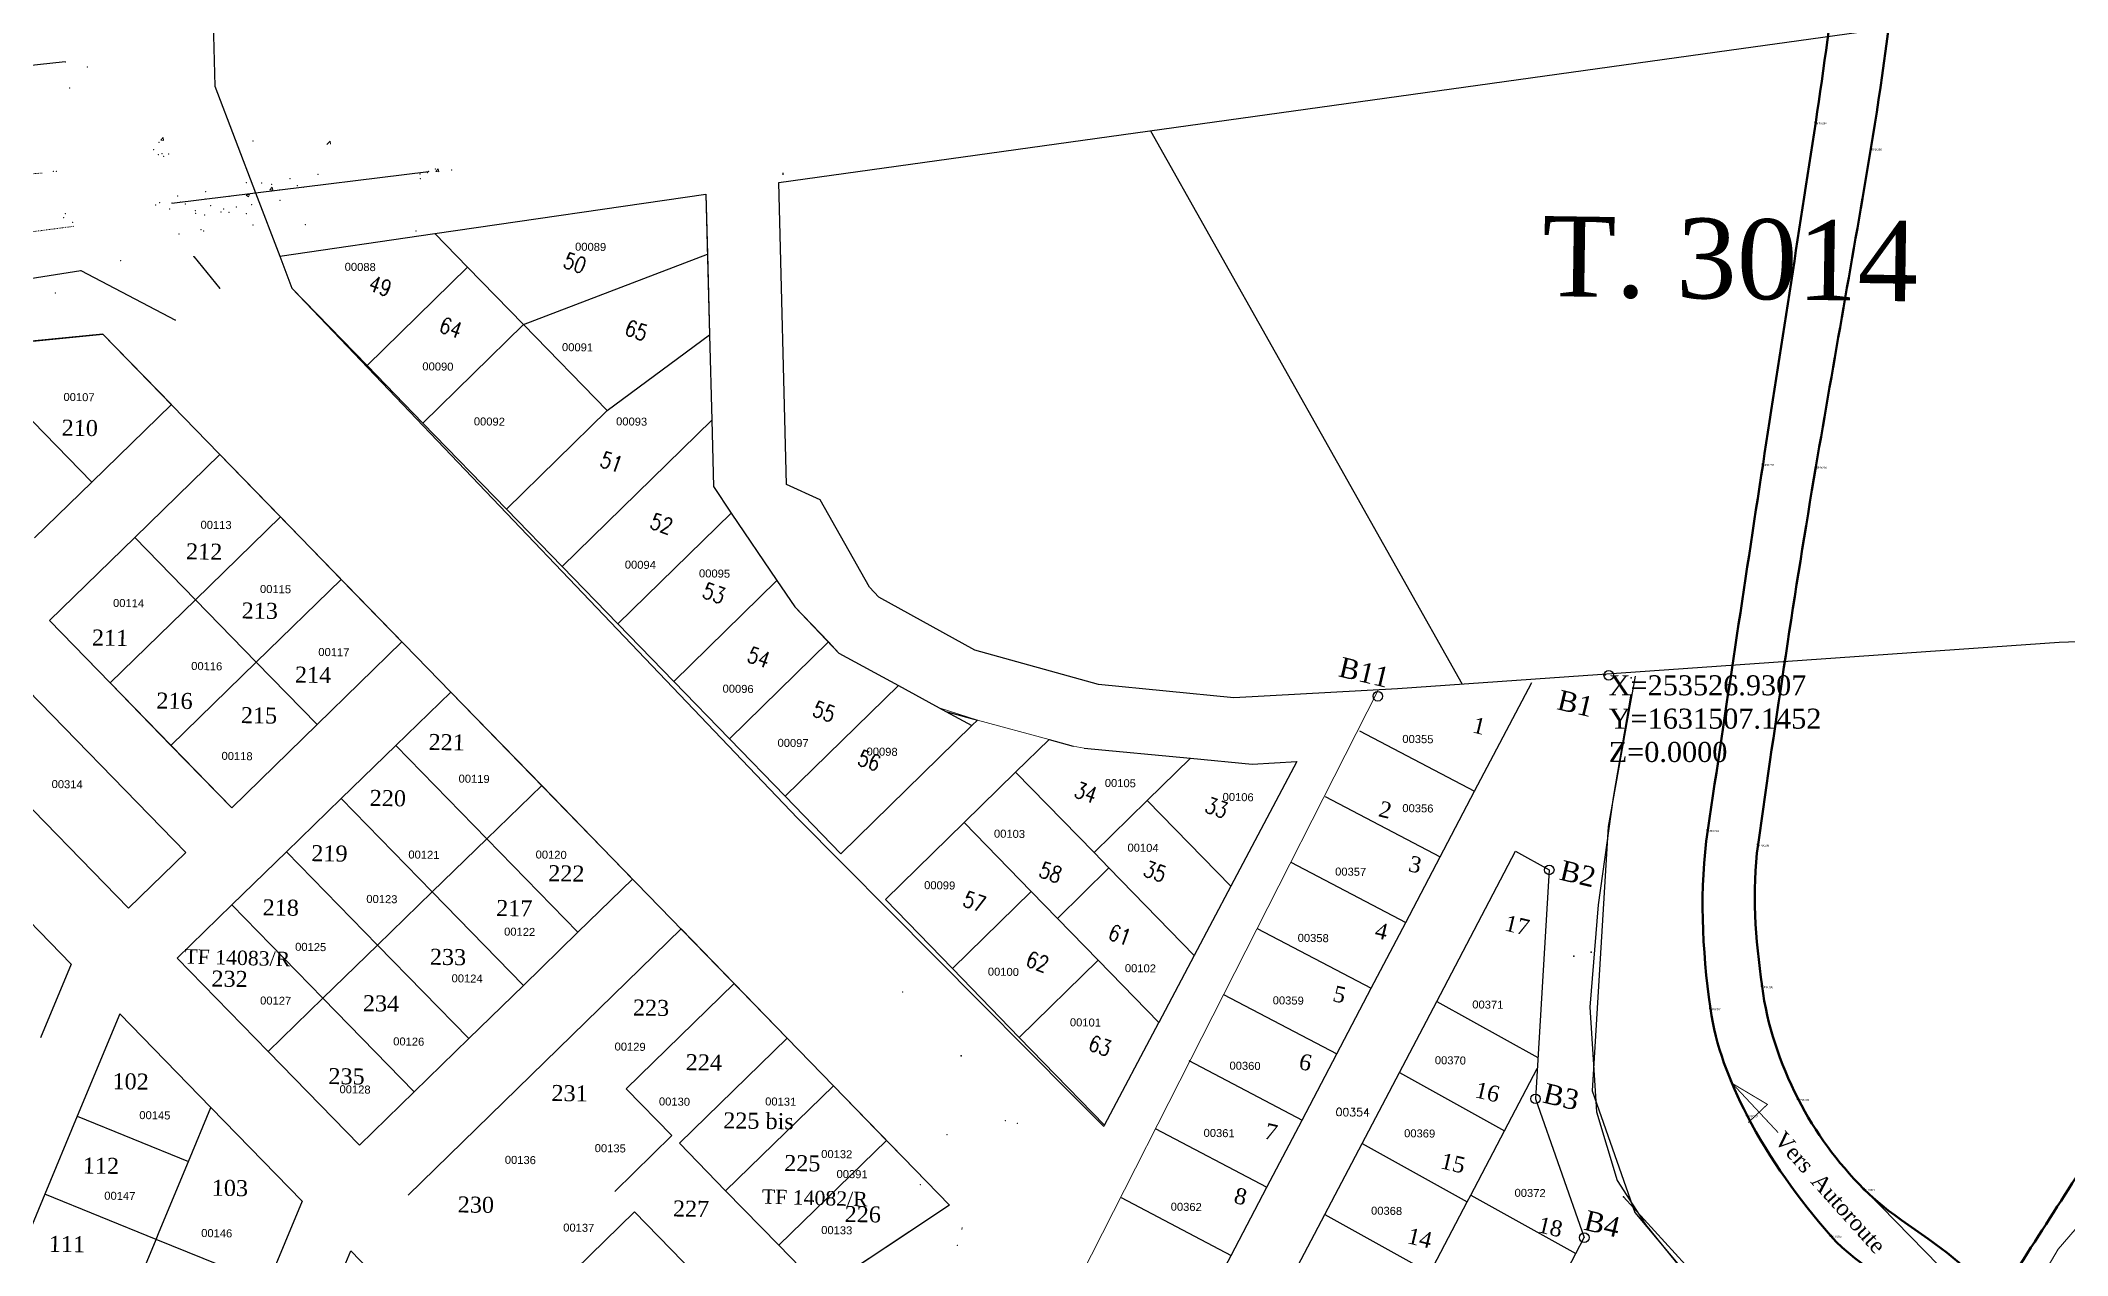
# Model space of a CAD drawing. Header units: metres. Extents: x 0 to 1324930, y 0 to 1631912.
# Drawn here: x 253331 to 253584.2, y 1631434.7 to 1631586.5 of the extents above; entities that cross this region are included whole.
import ezdxf
from ezdxf.enums import TextEntityAlignment as Align

# ---------------------------------------------------------------- set-up
doc = ezdxf.new("R2010")
doc.units = ezdxf.units.M
doc.header["$MEASUREMENT"] = 0
doc.linetypes.add('CACHE2', pattern=[0.004763, 0.003175, -0.001588])
doc.linetypes.add('DGN Style 3', pattern=[4.156684, 2.96906, -1.187624])
for name, color, linetype, lineweight in [('1', 7, 'Continuous', 0), ('17 Février 2020', 7, 'Continuous', 0), ('5', 14, 'Continuous', 0), ('autoroute', 4, 'Continuous', 0), ('LIGNE', 7, 'Continuous', 0), ('Numero_TF', 7, 'Continuous', 0), ('Numérotation', 7, 'Continuous', 0), ('Points TN ZAL', 7, 'Continuous', 0), ('Régularisation', 1, 'Continuous', 40), ('TN_SOCLE', 3, 'Continuous', 0), ('TopoAlt', 3, 'Continuous', 0), ('TopoMat', 4, 'Continuous', 0), ('Voirie', 252, 'Continuous', 0)]:
    doc.layers.add(name, color=color, linetype=linetype, lineweight=lineweight)
for name, color, linetype in [('A_revoir_niveau_0', 7, 'Continuous'), ('historique_numero_parcelle', 7, 'Continuous'), ('limites_parcelles', 7, 'Continuous'), ('limites_tf', 7, 'Continuous'), ('numero_lot', 7, 'Continuous'), ('numero_parcelle', 7, 'Continuous'), ('toponymie', 7, 'Continuous')]:
    doc.layers.add(name, color=color, linetype=linetype)
doc.styles.get("Standard").update_dxf_attribs({"font": 'txt.shx'})
doc.styles.add('Style-Arial', font='arial.ttf')
doc.styles.add('Style-FANCY', font='times.ttf')
doc.styles.add('Style-STANDARD', font='STANDARD.shx')
doc.linetypes.add('LIMITE1', pattern='A,0.00635,-0.00254,["…",Style-STANDARD,S=0.00254,R=0,X=-0.00254,Y=0],-0.00254,0.0254', length=0.03683)

# ---------------------------------------------------------------- blocks, each defined once
blk = doc.blocks.new('PointTopo_1')
at = {"color": 0}
blk.add_point((0, 0), dxfattribs=at)
at = {"layer": 'TopoAlt'}
blk.add_attdef('ALT', text='', height=0.000002, dxfattribs=at).set_placement((0.000001, -0.000001), align=Align.TOP_LEFT)
at = {"layer": 'TopoMat'}
blk.add_attdef('MAT', (0.000001, 0.000001), '', height=0.0005, dxfattribs=at)
blk = doc.blocks.new('TCPOINT_2_2')
at = {"color": 0}
blk.add_point((0, 0), dxfattribs=at)
at = {"layer": 'TopoAlt'}
blk.add_attdef('ALT', text='', height=0.0003, dxfattribs=at).set_placement((0.0001, -0.0001), align=Align.TOP_LEFT)
at = {"layer": 'TopoMat'}
blk.add_attdef('MAT', (0.000001, 0.000001), '', height=0.0003, dxfattribs=at)
blk = doc.blocks.new('TCPOINT_2')
at = {"color": 0}
blk.add_point((0, 0), dxfattribs=at)
at = {"layer": 'TopoAlt'}
blk.add_attdef('ALT', text='', height=0.0015, dxfattribs=at).set_placement((0.0005, -0.0005), align=Align.TOP_LEFT)
at = {"layer": 'TopoMat'}
blk.add_attdef('MAT', (0.0005, 0.0005), '', height=0.01, dxfattribs=at)

msp = doc.modelspace()

# ---------------------------------------------------------------- linework, layer by layer
at = {"layer": '1', "color": 7, "flags": 128}
msp.add_lwpolyline([(253446.11682, 1631437.90839), (253446.12058, 1631438.13336)], dxfattribs=at)
at = {"layer": '17 Février 2020', "color": 7, "linetype": 'Continuous', "lineweight": 0}
for p, q in [((253332.09769, 1631513.98338), (253354.87315, 1631490.60789)), ((253326.36777, 1631508.40055), (253349.14323, 1631485.02505))]:
    msp.add_line(p, q, dxfattribs=at)
at = {"layer": '5', "color": 3, "linetype": 'Continuous'}
for p, q in [((253346.01121, 1631574.02067), (253346.3062, 1631574.3605)), ((253346.3701, 1631573.98125), (253346.30703, 1631574.35845)), ((253346.01122, 1631574.02068), (253346.36927, 1631573.9833)), ((253366.76307, 1631573.45802), (253367.18115, 1631573.87939)), ((253367.21856, 1631573.50953), (253367.18198, 1631573.87755))]:
    msp.add_line(p, q, dxfattribs=at)
at = {"layer": '5', "color": 1, "linetype": 'Continuous'}
for p, q in [((253380.37882, 1631570.09584), (253380.6738, 1631570.43567)), ((253380.37882, 1631570.09584), (253380.73687, 1631570.05847)), ((253380.7377, 1631570.05639), (253380.67463, 1631570.43359)), ((253356.68587, 1631567.12987), (253357.10862, 1631567.28408)), ((253356.68587, 1631567.12987), (253356.98091, 1631566.92359)), ((253356.98174, 1631566.92154), (253357.10945, 1631567.28203)), ((253359.65238, 1631567.8119), (253359.94736, 1631568.15173)), ((253359.65238, 1631567.8119), (253360.01044, 1631567.77453)), ((253360.01126, 1631567.77246), (253359.9482, 1631568.14967))]:
    msp.add_line(p, q, dxfattribs=at)
at = {"layer": '5', "color": 3, "linetype": 'Continuous'}
for p in [(253345.13427, 1631572.82267), (253345.70198, 1631572.22134), (253346.1449, 1631572.31895), (253346.38569, 1631571.99565), (253347.00692, 1631572.26882), (253357.53296, 1631573.89473), (253332.97219, 1631570.10095)]:
    msp.add_point(p, dxfattribs=at)
at = {"layer": '5', "color": 1, "linetype": 'Continuous'}
for p in [(253365.6525, 1631569.72525), (253378.38226, 1631569.76956), (253379.32982, 1631569.97076), (253380.33106, 1631570.40765), (253382.36646, 1631570.30408), (253348.10909, 1631567.0154), (253351.61777, 1631567.55737), (253354.6245, 1631566.99873), (253356.68492, 1631568.70071), (253357.74792, 1631567.39636), (253358.63514, 1631568.64131), (253359.88514, 1631568.51178), (253360.83518, 1631567.7672), (253362.14382, 1631569.18328), (253363.08536, 1631568.32285), (253363.87182, 1631568.10052), (253378.43453, 1631569.21335), (253334.07437, 1631564.84753), (253345.37718, 1631565.89695), (253345.86469, 1631566.22151), (253347.1161, 1631565.39449), (253348.50059, 1631566.29458), (253349.06491, 1631566.03258), (253350.31632, 1631565.20557), (253350.36508, 1631564.8776), (253351.48147, 1631564.66955), (253351.58785, 1631566.66541), (253352.26513, 1631565.84365), (253353.51654, 1631565.01664), (253353.87376, 1631565.41957), (253354.51811, 1631565.00287), (253355.46535, 1631565.65472), (253356.71676, 1631564.82771), (253357.38244, 1631565.96154), (253360.89112, 1631566.50351), (253335.01943, 1631563.75885), (253348.28782, 1631562.30285), (253351.02053, 1631562.81421), (253351.37508, 1631562.67369), (253357.53514, 1631563.40464), (253364.09218, 1631563.47014)]:
    msp.add_point(p, dxfattribs=at)
at = {"layer": 'A_revoir_niveau_0', "color": 5, "linetype": 'Continuous', "lineweight": 30}
msp.add_line((253423.78533, 1631569.69358), (253423.78858, 1631569.91856), dxfattribs=at)
at = {"layer": 'A_revoir_niveau_0', "lineweight": 0}
msp.add_line((253498.1278, 1631505.30453), (253457.02529, 1631424.3489), dxfattribs=at)
at = {"layer": 'A_revoir_niveau_0', "color": 5, "linetype": 'LIMITE1', "ltscale": 0.2}
msp.add_line((253569.38311, 1631397.49795), (253528.77357, 1631441.99711), dxfattribs=at)
at = {"layer": 'A_revoir_niveau_0', "color": 5, "flags": 128}
for points in [[(253530.23365, 1631507.04122), (253526.83623, 1631488.24885), (253524.85347, 1631455.21461), (253530.19194, 1631440.02267), (253540.26972, 1631428.00391), (253547.83369, 1631419.91012), (253561.9812, 1631404.64787), (253574.70742, 1631393.10609)], [(253519.48987, 1631482.83292), (253517.77274, 1631454.22409), (253523.86527, 1631436.88627)]]:
    msp.add_lwpolyline(points, dxfattribs=at)
at = {"layer": 'A_revoir_niveau_0', "flags": 128}
msp.add_lwpolyline([(253529.68426, 1631504.78277), (253527.47326, 1631491.88077), (253525.59826, 1631478.48477), (253524.55226, 1631465.69877), (253525.40426, 1631452.58477), (253527.98326, 1631444.01877), (253531.52526, 1631438.54177), (253535.91926, 1631433.05377), (253545.56326, 1631422.40477), (253554.40326, 1631413.04577)], dxfattribs=at)
at = {"layer": 'A_revoir_niveau_0', "color": 7, "lineweight": 0, "ltscale": 0.02, "const_width": 0.12, "flags": 128}
msp.add_lwpolyline([(253548.09602, 1631450.0073), (253542.35506, 1631456.15128), (253546.75324, 1631453.53557), (253544.35495, 1631451.26164)], dxfattribs=at)
at = {"layer": 'A_revoir_niveau_0', "lineweight": 0, "flags": 128}
msp.add_lwpolyline([(253557.32436, 1631444.48537), (253568.22499, 1631433.35125), (253578.32342, 1631427.34183), (253583.07591, 1631435.45436), (253591.29607, 1631444.94653), (253593.65944, 1631451.82308)], dxfattribs=at)
at = {"layer": 'A_revoir_niveau_0', "color": 5}
for centre in [(253526.93, 1631507.15), (253498.07551, 1631504.52801), (253519.48987, 1631482.83292), (253517.77274, 1631454.22409), (253523.86527, 1631436.88627)]:
    msp.add_circle(centre, 0.60074, dxfattribs=at)
at = {"layer": 'A_revoir_niveau_0', "color": 0}
msp.add_point((253446.02196, 1631459.58569), dxfattribs=at)
at = {"layer": 'LIGNE', "color": 14, "linetype": 'CACHE2', "ltscale": 0.3, "flags": 128}
for points in [[(253331.1891, 1631569.89856), (253299.64309, 1631567.7696), (253237.8766, 1631561.80637), (253122.99605, 1631550.12506)], [(253123.84059, 1631543.57319), (253239.17928, 1631551.45049), (253300.00893, 1631558.60936), (253335.22977, 1631563.26355)]]:
    msp.add_lwpolyline(points, dxfattribs=at)
at = {"layer": 'limites_parcelles'}
for p, q in [((253352.16644, 1631604.2208), (253352.78042, 1631580.74445)), ((253334.07392, 1631583.79688), (253174.72378, 1631566.93204)), ((253352.78042, 1631580.74445), (253357.85355, 1631567.44255)), ((253357.85355, 1631567.44255), (253379.48166, 1631570.10854)), ((253347.40353, 1631566.15443), (253357.85355, 1631567.44255)), ((253357.85355, 1631567.44255), (253360.88182, 1631559.50234)), ((253380.27157, 1631562.33054), (253414.10846, 1631567.26601)), ((253414.10846, 1631567.26601), (253414.30388, 1631559.77128)), ((253360.88182, 1631559.50234), (253380.27157, 1631562.33054)), ((253380.27157, 1631562.33054), (253384.34953, 1631558.14549)), ((253350.12802, 1631559.46505), (253353.37223, 1631555.48279)), ((253360.88182, 1631559.50234), (253362.40714, 1631555.50289)), ((253391.33706, 1631550.99192), (253414.30388, 1631559.77128)), ((253414.30388, 1631559.77128), (253414.5665, 1631549.69957)), ((253326.52003, 1631556.24622), (253336.01398, 1631557.71142)), ((253336.01398, 1631557.71142), (253347.8474, 1631551.5283)), ((253371.7834, 1631545.84522), (253384.34953, 1631558.14549)), ((253384.34953, 1631558.14549), (253391.32835, 1631550.98339)), ((253362.40714, 1631555.50289), (253371.7834, 1631545.84522)), ((253338.7914, 1631549.76652), (253321.08164, 1631548.0145)), ((253347.3325, 1631540.97814), (253338.7914, 1631549.76652)), ((253378.74909, 1631538.67046), (253391.32835, 1631550.98339)), ((253391.32835, 1631550.98339), (253391.33706, 1631550.99192)), ((253391.32835, 1631550.98339), (253401.79697, 1631540.23984)), ((253401.79697, 1631540.23984), (253414.5665, 1631549.69957)), ((253414.5665, 1631549.69957), (253414.84501, 1631539.01842)), ((253321.08164, 1631548.0145), (253337.3828, 1631531.28384)), ((253371.7834, 1631545.84522), (253378.74909, 1631538.67046)), ((253337.3828, 1631531.28384), (253347.3325, 1631540.97814)), ((253389.19763, 1631527.90832), (253401.79697, 1631540.23984)), ((253396.16382, 1631520.73305), (253414.84501, 1631539.01842)), ((253414.84501, 1631539.01842), (253415.06112, 1631530.73043)), ((253378.74909, 1631538.67046), (253389.19763, 1631527.90832)), ((253342.75958, 1631524.37158), (253353.39806, 1631534.73698)), ((253353.39806, 1631534.73698), (253360.98293, 1631526.93252)), ((253330.2204, 1631524.3053), (253337.3828, 1631531.28384)), ((253415.06112, 1631530.73043), (253417.29453, 1631527.42375)), ((253350.35432, 1631516.57675), (253360.98293, 1631526.93252)), ((253360.98293, 1631526.93252), (253368.5678, 1631519.12806)), ((253389.19763, 1631527.90832), (253396.16382, 1631520.73305)), ((253403.13, 1631513.55778), (253417.29453, 1631527.42375)), ((253417.29453, 1631527.42375), (253422.98441, 1631518.99962)), ((253332.09769, 1631513.98338), (253342.75958, 1631524.37158)), ((253350.35432, 1631516.57675), (253342.75958, 1631524.37158)), ((253357.94907, 1631508.78191), (253368.5678, 1631519.12806)), ((253376.1439, 1631511.33263), (253368.5678, 1631519.12806)), ((253396.16382, 1631520.73305), (253403.13, 1631513.55778)), ((253410.0952, 1631506.38353), (253422.98441, 1631518.99962)), ((253422.98441, 1631518.99962), (253425.22305, 1631515.68521)), ((253339.69244, 1631506.18855), (253350.35432, 1631516.57675)), ((253357.94907, 1631508.78191), (253350.35432, 1631516.57675)), ((253339.69244, 1631506.18855), (253332.09769, 1631513.98338)), ((253425.22305, 1631515.68521), (253429.42542, 1631511.31116)), ((253365.53504, 1631500.99609), (253376.1439, 1631511.33263)), ((253403.13, 1631513.55778), (253410.0952, 1631506.38353)), ((253417.06139, 1631499.20826), (253429.42542, 1631511.31116)), ((253429.42542, 1631511.31116), (253430.75158, 1631509.93082)), ((253347.28719, 1631498.39371), (253357.94907, 1631508.78191)), ((253365.53504, 1631500.99609), (253357.94907, 1631508.78191)), ((253430.75158, 1631509.93082), (253438.17014, 1631505.87786)), ((253347.28719, 1631498.39371), (253339.69244, 1631506.18855)), ((253410.0952, 1631506.38353), (253417.06139, 1631499.20826)), ((253510.17289, 1631492.65598), (253517.30568, 1631506.24208)), ((253375.38421, 1631498.374), (253382.25157, 1631505.04813)), ((253382.25157, 1631505.04813), (253393.60977, 1631493.36085)), ((253424.02708, 1631492.03349), (253438.17014, 1631505.87786)), ((253438.17014, 1631505.87786), (253444.09944, 1631502.63852)), ((253319.20488, 1631501.42153), (253341.98034, 1631478.04603)), ((253354.87315, 1631490.60789), (253365.53504, 1631500.99609)), ((253444.09944, 1631502.63852), (253447.34544, 1631500.86513)), ((253444.09944, 1631502.63852), (253448.05355, 1631501.55826)), ((253448.05355, 1631501.55826), (253447.34544, 1631500.86513)), ((253347.28719, 1631498.39371), (253354.87315, 1631490.60789)), ((253375.38421, 1631498.374), (253368.56792, 1631491.74949)), ((253375.38421, 1631498.374), (253386.75735, 1631486.70123)), ((253417.06139, 1631499.20826), (253424.02708, 1631492.03349)), ((253430.99278, 1631484.85873), (253447.34544, 1631500.86513)), ((253452.82518, 1631495.03419), (253456.99321, 1631499.11399)), ((253456.99321, 1631499.11399), (253460.02256, 1631498.28518)), ((253495.80333, 1631500.20009), (253510.17289, 1631492.65598)), ((253461.37715, 1631498.03861), (253474.66338, 1631496.77901)), ((253469.26185, 1631491.49175), (253474.66338, 1631496.77901)), ((253474.66338, 1631496.77901), (253482.3777, 1631496.04766)), ((253487.93688, 1631496.38015), (253479.69634, 1631480.78227)), ((253482.3777, 1631496.04766), (253487.93688, 1631496.38015)), ((253393.60977, 1631493.36085), (253386.75735, 1631486.70123)), ((253393.60977, 1631493.36085), (253404.95505, 1631481.68687)), ((253446.39348, 1631488.73864), (253452.82518, 1631495.03419)), ((253462.61564, 1631484.98612), (253452.82518, 1631495.03419)), ((253368.56792, 1631491.74949), (253361.72979, 1631485.10376)), ((253379.94106, 1631480.07672), (253368.56792, 1631491.74949)), ((253424.02708, 1631492.03349), (253430.99278, 1631484.85873)), ((253462.61564, 1631484.98612), (253469.26185, 1631491.49175)), ((253479.69634, 1631480.78227), (253469.26185, 1631491.49175)), ((253491.49639, 1631491.99651), (253505.86596, 1631484.4524)), ((253505.86596, 1631484.4524), (253510.17289, 1631492.65598)), ((253436.56552, 1631479.11871), (253446.39348, 1631488.73864)), ((253454.76809, 1631480.144), (253446.39348, 1631488.73864)), ((253386.75735, 1631486.70123), (253379.94106, 1631480.07672)), ((253386.75735, 1631486.70123), (253398.12598, 1631475.03309)), ((253341.98034, 1631478.04603), (253349.14323, 1631485.02505)), ((253361.72979, 1631485.10376), (253354.89159, 1631478.45796)), ((253373.10292, 1631473.43099), (253361.72979, 1631485.10376)), ((253464.47945, 1631483.07324), (253462.61564, 1631484.98612)), ((253487.1895, 1631483.793), (253501.55907, 1631476.24889)), ((253501.55907, 1631476.24889), (253505.86596, 1631484.4524)), ((253505.43308, 1631466.39627), (253515.28772, 1631485.16679)), ((253515.28772, 1631485.16679), (253519.48987, 1631482.83292)), ((253325.03697, 1631481.10713), (253334.81844, 1631471.06797)), ((253404.95505, 1631481.68687), (253398.12598, 1631475.03309)), ((253458.04771, 1631476.77818), (253464.47945, 1631483.07324)), ((253475.13118, 1631472.14124), (253464.47945, 1631483.07324)), ((253479.69634, 1631480.78227), (253475.13118, 1631472.14124)), ((253354.89159, 1631478.45796), (253348.0538, 1631471.81256)), ((253366.26472, 1631466.78519), (253354.89159, 1631478.45796)), ((253379.94106, 1631480.07672), (253373.10292, 1631473.43099)), ((253391.31809, 1631468.39996), (253379.94106, 1631480.07672)), ((253444.92417, 1631470.50924), (253436.56552, 1631479.11871)), ((253444.92417, 1631470.50924), (253454.76809, 1631480.144)), ((253458.04771, 1631476.77818), (253454.76809, 1631480.144)), ((253463.14234, 1631471.54966), (253458.04771, 1631476.77818)), ((253497.25228, 1631468.04558), (253501.55907, 1631476.24889)), ((253373.10292, 1631473.43099), (253366.26472, 1631466.78519)), ((253384.48839, 1631461.74557), (253373.10292, 1631473.43099)), ((253376.90321, 1631442.20408), (253411.02876, 1631475.45364)), ((253398.12598, 1631475.03309), (253391.31809, 1631468.39996)), ((253411.02876, 1631475.45364), (253417.65477, 1631468.63208)), ((253483.00775, 1631475.52404), (253497.25228, 1631468.04558)), ((253334.81844, 1631471.06797), (253330.98292, 1631461.83421)), ((253348.0538, 1631471.81256), (253359.42693, 1631460.13979)), ((253453.28359, 1631461.89897), (253463.14234, 1631471.54966)), ((253470.71355, 1631463.77945), (253463.14234, 1631471.54966)), ((253475.13118, 1631472.14124), (253470.71355, 1631463.77945)), ((253391.31809, 1631468.39996), (253384.48839, 1631461.74557)), ((253417.65477, 1631468.63208), (253404.17099, 1631455.49444)), ((253417.65477, 1631468.63208), (253424.28498, 1631461.80619)), ((253444.92417, 1631470.50924), (253453.28359, 1631461.89897)), ((253492.94539, 1631459.84207), (253497.25228, 1631468.04558)), ((253366.26472, 1631466.78519), (253359.42693, 1631460.13979)), ((253377.65862, 1631455.09111), (253366.26472, 1631466.78519)), ((253478.81285, 1631467.26174), (253492.94539, 1631459.84207)), ((253500.76862, 1631457.51169), (253505.43308, 1631466.39627)), ((253505.43308, 1631466.39627), (253518.08168, 1631459.37126)), ((253340.8919, 1631464.8345), (253335.58008, 1631452.04665)), ((253352.27963, 1631453.14675), (253340.8919, 1631464.8345)), ((253463.92784, 1631450.9353), (253470.71355, 1631463.77945)), ((253384.48839, 1631461.74557), (253377.65862, 1631455.09111)), ((253410.8117, 1631448.67877), (253424.28498, 1631461.80619)), ((253424.28498, 1631461.80619), (253430.05397, 1631455.86693)), ((253453.28359, 1631461.89897), (253463.92784, 1631450.9353)), ((253370.82926, 1631448.43707), (253359.42693, 1631460.13979)), ((253474.44873, 1631459.00768), (253488.60532, 1631451.57538)), ((253488.60532, 1631451.57538), (253492.94539, 1631459.84207)), ((253513.90173, 1631450.21758), (253518.0009, 1631458.02543)), ((253404.17099, 1631455.49444), (253409.87955, 1631449.63265)), ((253430.05397, 1631455.86693), (253416.5866, 1631442.74527)), ((253430.05397, 1631455.86693), (253436.68704, 1631449.0381)), ((253496.11466, 1631448.64711), (253500.76862, 1631457.51169)), ((253500.76862, 1631457.51169), (253513.90173, 1631450.21758)), ((253349.47548, 1631446.39594), (253352.27963, 1631453.14675)), ((253352.27963, 1631453.14675), (253363.66736, 1631441.459)), ((253377.65862, 1631455.09111), (253370.82926, 1631448.43707)), ((253335.58008, 1631452.04665), (253331.53949, 1631442.31919)), ((253335.58008, 1631452.04665), (253349.47548, 1631446.39594)), ((253470.25248, 1631450.50966), (253484.20113, 1631443.18654)), ((253484.20113, 1631443.18654), (253488.60532, 1631451.57538)), ((253409.87955, 1631449.63265), (253402.72864, 1631442.64589)), ((253416.5866, 1631442.74527), (253410.8117, 1631448.67877)), ((253436.68704, 1631449.0381), (253423.22646, 1631435.92305)), ((253436.68704, 1631449.0381), (253438.79725, 1631446.86561)), ((253491.46074, 1631439.7826), (253496.11466, 1631448.64711)), ((253496.11466, 1631448.64711), (253509.24777, 1631441.353)), ((253509.6933, 1631442.20161), (253513.90173, 1631450.21758)), ((253345.81863, 1631437.59232), (253349.47548, 1631446.39594)), ((253438.79725, 1631446.86561), (253444.55994, 1631440.93441)), ((253423.22646, 1631435.92305), (253416.5866, 1631442.74527)), ((253479.7302, 1631434.67059), (253484.20113, 1631443.18654)), ((253331.53949, 1631442.31919), (253328.06184, 1631433.94698)), ((253345.43489, 1631436.66849), (253331.53949, 1631442.31919)), ((253363.66736, 1631441.459), (253359.33028, 1631431.01778)), ((253444.55994, 1631440.93441), (253428.63618, 1631430.36476)), ((253465.99265, 1631441.88289), (253479.7302, 1631434.67059)), ((253505.03911, 1631433.3366), (253509.24777, 1631441.353)), ((253509.24777, 1631441.353), (253509.6933, 1631442.20161)), ((253509.6933, 1631442.20161), (253522.82641, 1631434.90751)), ((253345.43489, 1631436.66849), (253345.81863, 1631437.59232)), ((253391.7468, 1631426.96943), (253405.21624, 1631440.09312)), ((253405.21624, 1631440.09312), (253420.16951, 1631424.74488)), ((253486.80647, 1631430.91743), (253491.46074, 1631439.7826)), ((253491.46074, 1631439.7826), (253504.59385, 1631432.48849)), ((253341.95724, 1631428.29628), (253345.43489, 1631436.66849)), ((253359.33028, 1631431.01778), (253345.43489, 1631436.66849)), ((253362.49581, 1631417.78366), (253369.74081, 1631435.22554)), ((253369.74081, 1631435.22554), (253377.24475, 1631427.5239)), ((253428.63618, 1631430.36476), (253423.22646, 1631435.92305)), ((253522.82641, 1631434.90751), (253523.86527, 1631436.88627)), ((253475.18993, 1631426.02255), (253479.7302, 1631434.67059)), ((253518.17222, 1631426.04249), (253522.82641, 1631434.90751))]:
    msp.add_line(p, q, dxfattribs=at)
at = {"layer": 'limites_tf', "color": 5, "linetype": 'Continuous', "lineweight": 30}
msp.add_line((253469.65829, 1631575.18135), (253508.60674, 1631506.03811), dxfattribs=at)
at = {"layer": 'limites_tf', "color": 5, "linetype": 'Continuous', "lineweight": 30, "flags": 128}
for points in [[(253668.02377, 1631598.79686), (253689.06498, 1631597.34304), (253685.4904, 1631568.64164), (253682.96782, 1631548.38594), (253678.74955, 1631514.5833), (253673.95774, 1631514.49244), (253656.92725, 1631513.88815), (253643.81909, 1631513.41728), (253583.22167, 1631511.26157), (253500.54953, 1631505.47406), (253480.07088, 1631504.32948), (253463.19299, 1631505.98323), (253447.74349, 1631510.28664), (253435.71769, 1631516.90088), (253434.56571, 1631518.15764), (253428.38281, 1631529.08801), (253424.19994, 1631530.99857), (253423.23403, 1631568.70644), (253541.95536, 1631585.26482), (253615.17025, 1631595.46927), (253647.81924, 1631598.62842), (253656.84407, 1631598.89821), (253668.02377, 1631598.79686)], [(253338.79356, 1631549.76172), (253444.56402, 1631440.93394), (253219.88839, 1631291.80085), (253075.06573, 1631350.86702), (253164.36328, 1631533.67735), (253257.35897, 1631541.71611), (253257.89558, 1631534.54762), (253271.39044, 1631536.17304), (253265.29998, 1631542.42158), (253338.79356, 1631549.76172)]]:
    msp.add_lwpolyline(points, close=True, dxfattribs=at)
at = {"layer": 'Régularisation', "color": 1, "linetype": 'Continuous', "lineweight": 13, "flags": 128}
msp.add_lwpolyline([(253414.10846, 1631567.26601), (253360.88182, 1631559.50234), (253362.40714, 1631555.50289), (253425.58598, 1631489.31547), (253459.98498, 1631454.63247), (253463.83501, 1631450.75066), (253487.93688, 1631496.38015), (253482.3777, 1631496.04766), (253461.37715, 1631498.03861), (253460.02256, 1631498.28518), (253456.99321, 1631499.11399), (253448.05355, 1631501.55826), (253443.27415, 1631503.08939), (253438.17029, 1631505.87777), (253430.75158, 1631509.93082), (253425.22305, 1631515.68521), (253422.98441, 1631518.99962), (253415.06112, 1631530.73043), (253414.84501, 1631539.01871), (253414.56649, 1631549.70005), (253414.10846, 1631567.26601)], dxfattribs=at)
at = {"layer": 'voirie', "color": 7, "linetype": 'Continuous', "lineweight": 80}
for points, knots in [([(253543.99127, 1631697.95949), (253534.55954, 1631702.49849), (253525.12781, 1631707.03748), (253515.69608, 1631711.57648), (253515.06959, 1631711.87798), (253514.26291, 1631710.39231), (253514.45716, 1631709.89849), (253517.37085, 1631702.4913), (253530.74055, 1631695.97331), (253536.78333, 1631687.98007), (253540.87007, 1631682.57424), (253545.21715, 1631676.76086), (253548.65184, 1631670.46265), (253553.30407, 1631661.93181), (253556.92431, 1631653.32067), (253559.55699, 1631643.95829), (253562.01587, 1631635.214), (253563.62895, 1631626.44051), (253563.85654, 1631617.53781), (253564.02801, 1631610.83073), (253563.94862, 1631604.05962), (253563.10969, 1631597.38524), (253562.08365, 1631589.22229), (253561.04577, 1631581.07153), (253559.68603, 1631572.95995), (253557.4618, 1631559.69118), (253555.06548, 1631546.46929), (253552.81277, 1631533.20474), (253550.14671, 1631517.50625), (253547.81271, 1631501.75028), (253545.58718, 1631486.00665), (253544.76194, 1631480.16881), (253545.28, 1631474.18762), (253546.07528, 1631468.30811), (253546.73937, 1631463.39852), (253548.26474, 1631458.78063), (253550.57995, 1631454.22656), (253552.75867, 1631449.941), (253555.47518, 1631446.33046), (253558.76508, 1631442.97618), (253562.53842, 1631439.12902), (253567.86963, 1631436.51659), (253571.32746, 1631433.13641), (253572.64068, 1631431.85269), (253573.90371, 1631426.6094), (253574.99321, 1631428.31051), (253579.9967, 1631436.12286), (253585.0002, 1631443.9352), (253590.00369, 1631451.74755)], [0, 0, 0, 0, 0.084745301, 0.084745301, 0.084745301, 0.090374439, 0.090374439, 0.090374439, 0.174811253, 0.174811253, 0.174811253, 0.231916038, 0.231916038, 0.231916038, 0.309263589, 0.309263589, 0.309263589, 0.381504756, 0.381504756, 0.381504756, 0.435929566, 0.435929566, 0.435929566, 0.502492575, 0.502492575, 0.502492575, 0.611375051, 0.611375051, 0.611375051, 0.74023655, 0.74023655, 0.74023655, 0.788019274, 0.788019274, 0.788019274, 0.827919508, 0.827919508, 0.827919508, 0.865467299, 0.865467299, 0.865467299, 0.908532541, 0.908532541, 0.908532541, 0.924887939, 0.924887939, 0.924887939, 1, 1, 1, 1]), ([(253509.79424, 1631705.45967), (253517.19133, 1631698.26183), (253524.58842, 1631691.06398), (253531.98551, 1631683.86614), (253536.53707, 1631679.43718), (253539.19305, 1631673.46374), (253542.06174, 1631667.69638), (253546.32894, 1631659.11739), (253549.88022, 1631650.58451), (253552.44475, 1631641.32641), (253554.62845, 1631633.44311), (253556.05055, 1631625.52684), (253556.27314, 1631617.50005), (253556.4637, 1631610.62806), (253556.41552, 1631603.68822), (253555.55907, 1631596.85225), (253554.69749, 1631589.97535), (253553.84094, 1631583.10189), (253552.78927, 1631576.2538), (253550.60242, 1631562.0138), (253548.39262, 1631547.77983), (253546.20181, 1631533.54066), (253543.85736, 1631518.30284), (253541.57784, 1631503.05412), (253539.30575, 1631487.80847), (253538.21101, 1631480.46282), (253538.59499, 1631472.92124), (253539.62209, 1631465.52695), (253540.27343, 1631460.83781), (253541.98443, 1631456.48638), (253544.21241, 1631452.16186), (253547.09407, 1631446.56856), (253550.61924, 1631441.77757), (253554.63716, 1631437.14886), (253558.33768, 1631432.8858), (253563.82201, 1631430.96626), (253567.6753, 1631426.50099), (253576.09001, 1631416.74986), (253584.80686, 1631406.01882), (253584.49744, 1631393.81508), (253584.29182, 1631385.70537), (253583.48852, 1631377.5521), (253582.66425, 1631369.45547), (253581.35277, 1631356.57303), (253579.54627, 1631343.70771), (253578.47728, 1631330.81383), (253577.51631, 1631319.22304), (253578.23266, 1631307.50429), (253579.33151, 1631295.88455), (253580.49201, 1631283.61294), (253582.14539, 1631271.42567), (253585.34927, 1631259.47871), (253592.04268, 1631234.51963), (253601.07581, 1631210.54182), (253607.94021, 1631185.77348), (253609.98245, 1631178.40463), (253611.96935, 1631171.04747), (253613.59803, 1631163.54728), (253615.86122, 1631153.12505), (253617.19283, 1631142.61888), (253618.19236, 1631132.00978), (253618.97431, 1631123.7101), (253619.45108, 1631115.40974), (253619.42071, 1631107.10728), (253619.38392, 1631097.05167), (253619.25813, 1631086.95444), (253618.1368, 1631076.93698), (253613.08534, 1631031.80981), (253607.9208, 1630986.82337), (253602.87383, 1630941.76023), (253598.50564, 1630902.75775), (253594.65755, 1630863.69317), (253589.78885, 1630824.74971), (253588.77941, 1630816.67543), (253587.76996, 1630808.60114), (253586.76052, 1630800.52686)], [0, 0, 0, 0, 0.032868656, 0.032868656, 0.032868656, 0.053093321, 0.053093321, 0.053093321, 0.083177634, 0.083177634, 0.083177634, 0.108794489, 0.108794489, 0.108794489, 0.130725891, 0.130725891, 0.130725891, 0.1527886, 0.1527886, 0.1527886, 0.198666018, 0.198666018, 0.198666018, 0.247761027, 0.247761027, 0.247761027, 0.27141596, 0.27141596, 0.27141596, 0.286416896, 0.286416896, 0.286416896, 0.305819002, 0.305819002, 0.305819002, 0.323688417, 0.323688417, 0.323688417, 0.362711131, 0.362711131, 0.362711131, 0.388642756, 0.388642756, 0.388642756, 0.429902174, 0.429902174, 0.429902174, 0.46699181, 0.46699181, 0.46699181, 0.506162173, 0.506162173, 0.506162173, 0.587995279, 0.587995279, 0.587995279, 0.61234153, 0.61234153, 0.61234153, 0.646172962, 0.646172962, 0.646172962, 0.672639901, 0.672639901, 0.672639901, 0.704695625, 0.704695625, 0.704695625, 0.849101872, 0.849101872, 0.849101872, 0.974086502, 0.974086502, 0.974086502, 1, 1, 1, 1])]:
    msp.add_open_spline(points, degree=3, knots=knots, dxfattribs=at)
for p in [(253552.78927, 1631576.2538), (253559.68603, 1631572.95995), (253546.20181, 1631533.54066), (253552.81277, 1631533.20473), (253539.30575, 1631487.80847), (253545.58718, 1631486.00665), (253546.07528, 1631468.30811), (253539.62209, 1631465.52695), (253550.57995, 1631454.22656), (253544.21241, 1631452.16186), (253558.76508, 1631442.97618), (253554.63716, 1631437.14886)]:
    msp.add_point(p, dxfattribs=at)

# ---------------------------------------------------------------- block references
at = {"layer": 'A_revoir_niveau_0', "color": 5, "linetype": 'LIMITE1', "ltscale": 0.2}
ref = msp.add_blockref('TCPOINT_2', (253528.77357, 1631441.99711), dxfattribs=dict(at, xscale=1001.238604, yscale=1001.238604, zscale=1001.238604, rotation=27.703297))
ref.add_attrib('MAT', '139', (253528.77378, 1631441.99778), dxfattribs={"layer": 'TopoMat', "height": 0.005507, "rotation": 27.703297})
at = {"layer": 'autoroute', "color": 7, "xscale": 1000, "yscale": 1000, "zscale": 1000, "rotation": 359.0408}
for p in [(253334.07392, 1631583.79688), (253332.85385, 1631554.92251), (253440.89876, 1631443.51757)]:
    msp.add_blockref('TCPOINT_2_2', p, dxfattribs=at)
at = {"layer": 'Points TN ZAL', "xscale": 1000, "yscale": 1000, "zscale": 1000, "rotation": 359.0408}
for p in [(253336.81782, 1631583.14324), (253334.61412, 1631580.51833), (253345.80927, 1631573.75023), (253332.58178, 1631570.10455), (253379.48166, 1631570.10854), (253333.8918, 1631564.34708), (253347.40353, 1631566.15443), (253377.91549, 1631562.66806), (253350.12802, 1631559.46505), (253336.01398, 1631557.71142), (253341.01663, 1631558.9667), (253353.37223, 1631555.48279), (253347.8474, 1631551.5283), (253438.71048, 1631467.58189), (253451.53959, 1631451.50164), (253453.02112, 1631451.16269), (253444.24518, 1631449.76094), (253445.54618, 1631435.92984)]:
    msp.add_blockref('PointTopo_1', p, dxfattribs=at)
at = {"layer": 'toponymie', "color": 5}
ref = msp.add_blockref('TCPOINT_2', (253526.46779, 1631507.20145), dxfattribs=dict(at, xscale=1001.238604, yscale=1001.238604, zscale=1001.238604, rotation=27.703297))
ref.add_attrib('MAT', '133', (253526.468, 1631507.20213), dxfattribs={"layer": 'TopoMat', "height": 0.005507, "rotation": 27.703297})
ref = msp.add_blockref('TCPOINT_2', (253529.74519, 1631506.83804), dxfattribs=dict(at, xscale=1001.238604, yscale=1001.238604, zscale=1001.238604, rotation=27.703297))
ref.add_attrib('MAT', '134', (253529.74541, 1631506.83871), dxfattribs={"layer": 'TopoMat', "height": 0.005507, "rotation": 27.703297})
ref = msp.add_blockref('TCPOINT_2', (253497.55569, 1631504.37739), dxfattribs=dict(at, xscale=1001.238604, yscale=1001.238604, zscale=1001.238604, rotation=27.703297))
ref.add_attrib('MAT', '147', (253497.5559, 1631504.37807), dxfattribs={"layer": 'TopoMat', "height": 0.005507, "rotation": 27.703297})
ref = msp.add_blockref('TCPOINT_2', (253522.55656, 1631472.04314), dxfattribs=dict(at, xscale=1001.238604, yscale=1001.238604, zscale=1001.238604, rotation=27.703297))
ref.add_attrib('MAT', '135', (253522.55677, 1631472.04381), dxfattribs={"layer": 'TopoMat', "height": 0.005507, "rotation": 27.703297})
ref = msp.add_blockref('TCPOINT_2', (253524.72042, 1631472.53486), dxfattribs=dict(at, xscale=1001.238604, yscale=1001.238604, zscale=1001.238604, rotation=27.703297))
ref.add_attrib('MAT', '136', (253524.72063, 1631472.53553), dxfattribs={"layer": 'TopoMat', "height": 0.005507, "rotation": 27.703297})

# ---------------------------------------------------------------- texts
at = {"layer": 'historique_numero_parcelle', "color": 5, "lineweight": 0}
msp.add_text('00354', height=1, rotation=359.232481, dxfattribs=at).set_placement((253492.7932, 1631452.08852))
at = {"layer": 'historique_numero_parcelle', "color": 7, "linetype": 'DGN Style 3', "lineweight": 0, "char_height": 1, "attachment_point": 1, "rotation": 359.2324999, "line_spacing_factor": 0.6}
for s, insert in [('\\fArial|b0|i0|c00|p39;00132', (253428.53494, 1631447.84223)), ('\\fArial|b0|i0|c00|p39;00133', (253428.53494, 1631438.33718))]:
    msp.add_mtext(s, dxfattribs=dict(at, insert=insert))
at = {"layer": 'numero_lot', "color": 7, "linetype": 'Continuous', "lineweight": 0, "style": 'Style-STANDARD', "width": 0.874285}
for s, p in [('50', (253396.13625, 1631558.1774)), ('49', (253371.8142, 1631555.30011)), ('64', (253380.63399, 1631550.09429)), ('65', (253403.81957, 1631549.75965)), ('51', (253400.72268, 1631533.29762)), ('52', (253406.96607, 1631525.58872)), ('53', (253413.5117, 1631516.92335)), ('54', (253419.11459, 1631508.90666)), ('55', (253427.27654, 1631502.12316)), ('56', (253432.90591, 1631496.01028)), ('34', (253459.96606, 1631492.01435)), ('33', (253476.30936, 1631490.11529)), ('58', (253455.57757, 1631482.03364)), ('35', (253468.61539, 1631482.13549)), ('57', (253446.06564, 1631478.36553)), ('61', (253464.22862, 1631474.21398)), ('62', (253453.93717, 1631470.86215)), ('63', (253461.74256, 1631460.36941))]:
    msp.add_text(s, height=1.999998, rotation=340.658722, dxfattribs=at).set_placement(p)
at = {"layer": 'numero_lot', "color": 7, "linetype": 'Continuous', "lineweight": 0, "char_height": 2, "attachment_point": 5, "rotation": 359.1730787, "line_spacing_factor": 0.6}
for s, insert in [('\\fTimes New Roman|b0|i0|c00|p23;210', (253335.89446, 1631538.04859)), ('\\fTimes New Roman|b0|i0|c00|p23;212', (253351.43472, 1631522.61519)), ('\\fTimes New Roman|b0|i0|c00|p23;213', (253358.382, 1631515.20468)), ('\\fTimes New Roman|b0|i0|c00|p23;211', (253339.67692, 1631511.83996)), ('\\fTimes New Roman|b0|i0|c00|p23;214', (253365.0423, 1631507.20719)), ('\\fTimes New Roman|b0|i0|c00|p23;216', (253347.73105, 1631503.94969)), ('\\fTimes New Roman|b0|i0|c00|p23;215', (253358.28604, 1631502.1278)), ('\\fTimes New Roman|b0|i0|c00|p23;221', (253381.74026, 1631498.79006)), ('\\fTimes New Roman|b0|i0|c00|p23;220', (253374.38669, 1631491.78506)), ('\\fTimes New Roman|b0|i0|c00|p23;219', (253367.08681, 1631484.88032)), ('\\fTimes New Roman|b0|i0|c00|p23;222', (253396.68621, 1631482.39189)), ('\\fTimes New Roman|b0|i0|c00|p23;218', (253361.00368, 1631478.1132)), ('\\fTimes New Roman|b0|i0|c00|p23;217', (253390.18331, 1631478.04673)), ('\\fTimes New Roman|b0|i0|c00|p23;233', (253381.90036, 1631471.93599)), ('\\fTimes New Roman|b0|i0|c00|p23;232', (253354.6131, 1631469.21362)), ('\\fTimes New Roman|b0|i0|c00|p23;234', (253373.52966, 1631466.13291)), ('\\fTimes New Roman|b0|i0|c00|p23;223', (253407.26872, 1631465.59252)), ('\\fTimes New Roman|b0|i0|c00|p23;235', (253369.22171, 1631457.02719)), ('\\fTimes New Roman|b0|i0|c00|p23;224', (253413.87207, 1631458.78185)), ('\\fTimes New Roman|b0|i0|c00|p23;102', (253342.24856, 1631456.39122)), ('\\fTimes New Roman|b0|i0|c00|p23;231', (253397.09368, 1631454.9181)), ('\\fTimes New Roman|b0|i0|c00|p23;225 bis', (253420.69444, 1631451.46155)), ('\\fTimes New Roman|b0|i0|c00|p23;112', (253338.53638, 1631445.87221)), ('\\fTimes New Roman|b0|i0|c00|p23;225', (253426.17135, 1631446.17001)), ('\\fTimes New Roman|b0|i0|c00|p23;103', (253354.65162, 1631443.07856)), ('\\fTimes New Roman|b0|i0|c00|p23;230', (253385.38317, 1631440.98854)), ('\\fTimes New Roman|b0|i0|c00|p23;227', (253412.27105, 1631440.49922)), ('\\fTimes New Roman|b0|i0|c00|p23;226', (253433.72602, 1631439.79588)), ('\\fTimes New Roman|b0|i0|c00|p23;111', (253334.28799, 1631436.0833))]:
    msp.add_mtext(s, dxfattribs=dict(at, insert=insert))
at = {"layer": 'numero_parcelle', "color": 5, "lineweight": 0, "char_height": 1, "attachment_point": 1, "rotation": 359.2324999, "line_spacing_factor": 0.6}
for s, insert in [('\\fArial|b0|i0|c00|p39;00089', (253397.78298, 1631561.2082)), ('\\fArial|b0|i0|c00|p39;00088', (253368.99716, 1631558.69811)), ('\\fArial|b0|i0|c00|p39;00091', (253396.14742, 1631548.65776)), ('\\fArial|b0|i0|c00|p39;00090', (253378.70147, 1631546.25681)), ('\\fArial|b0|i0|c00|p39;00107', (253333.86288, 1631542.43403)), ('\\fArial|b0|i0|c00|p39;00092', (253385.13466, 1631539.38135)), ('\\fArial|b0|i0|c00|p39;00093', (253402.90773, 1631539.38135)), ('\\fArial|b0|i0|c00|p39;00113', (253350.98552, 1631526.46298)), ('\\fArial|b0|i0|c00|p39;00094', (253403.9981, 1631521.48334)), ('\\fArial|b0|i0|c00|p39;00095', (253413.26626, 1631520.39199)), ('\\fArial|b0|i0|c00|p39;00114', (253340.05618, 1631516.69075)), ('\\fArial|b0|i0|c00|p39;00115', (253358.41748, 1631518.441)), ('\\fArial|b0|i0|c00|p39;00116', (253349.81973, 1631508.81461)), ('\\fArial|b0|i0|c00|p39;00117', (253365.70371, 1631510.56487)), ('\\fArial|b0|i0|c00|p39;00096', (253416.21027, 1631505.98628)), ('\\fArial|b0|i0|c00|p39;00097', (253423.07961, 1631499.21995)), ('\\fArial|b0|i0|c00|p39;00355', (253501.14703, 1631499.70321)), ('\\fArial|b0|i0|c00|p39;00118', (253353.60857, 1631497.58383)), ('\\fArial|b0|i0|c00|p39;00098', (253434.2014, 1631498.12861)), ('\\fArial|b0|i0|c00|p39;00314', (253332.37962, 1631494.06131)), ('\\fArial|b0|i0|c00|p39;00119', (253383.2271, 1631494.73967)), ('\\fArial|b0|i0|c00|p39;00105', (253463.96856, 1631494.19978)), ('\\fArial|b0|i0|c00|p39;00106', (253478.68858, 1631492.45363)), ('\\fArial|b0|i0|c00|p39;00356', (253501.14703, 1631491.05566)), ('\\fArial|b0|i0|c00|p39;00103', (253450.12083, 1631487.86999)), ('\\fArial|b0|i0|c00|p39;00104', (253466.80353, 1631486.12385)), ('\\fArial|b0|i0|c00|p39;00121', (253376.95511, 1631485.25623)), ('\\fArial|b0|i0|c00|p39;00120', (253392.85387, 1631485.25623)), ('\\fArial|b0|i0|c00|p39;00099', (253441.39786, 1631481.43107)), ('\\fArial|b0|i0|c00|p39;00357', (253492.74732, 1631483.13167)), ('\\fArial|b0|i0|c00|p39;00123', (253371.70414, 1631479.71206)), ('\\fArial|b0|i0|c00|p39;00122', (253388.91565, 1631475.62689)), ('\\fArial|b0|i0|c00|p39;00125', (253362.80666, 1631473.7302)), ('\\fArial|b0|i0|c00|p39;00358', (253488.0684, 1631474.8475)), ('\\fArial|b0|i0|c00|p39;00100', (253449.35757, 1631470.62678)), ('\\fArial|b0|i0|c00|p39;00102', (253466.47641, 1631471.06332)), ('\\fArial|b0|i0|c00|p39;00124', (253382.35194, 1631469.79092)), ('\\fArial|b0|i0|c00|p39;00127', (253358.43085, 1631467.01884)), ('\\fArial|b0|i0|c00|p39;00359', (253484.94912, 1631467.04356)), ('\\fArial|b0|i0|c00|p39;00371', (253509.88439, 1631466.52237)), ('\\fArial|b0|i0|c00|p39;00101', (253459.60707, 1631464.297)), ('\\fArial|b0|i0|c00|p39;00126', (253375.05892, 1631461.91237)), ('\\fArial|b0|i0|c00|p39;00129', (253402.71767, 1631461.26494)), ('\\fArial|b0|i0|c00|p39;00360', (253479.55037, 1631458.87945)), ('\\fArial|b0|i0|c00|p39;00370', (253505.20547, 1631459.55886)), ('\\fArial|b0|i0|c00|p39;00128', (253368.34935, 1631455.93051)), ('\\fArial|b0|i0|c00|p39;00130', (253408.26036, 1631454.40768)), ('\\fArial|b0|i0|c00|p39;00131', (253421.53365, 1631454.40768)), ('\\fArial|b0|i0|c00|p39;00145', (253343.33688, 1631452.6977)), ('\\fArial|b0|i0|c00|p39;00361', (253476.31112, 1631450.47522)), ('\\fArial|b0|i0|c00|p39;00369', (253501.36635, 1631450.43426)), ('\\fArial|b0|i0|c00|p39;00135', (253400.23805, 1631448.57172)), ('\\fArial|b0|i0|c00|p39;00136', (253389.00681, 1631447.11273)), ('\\fArial|b0|i0|c00|p39;00391', (253430.45143, 1631445.34496)), ('\\fArial|b0|i0|c00|p39;00372', (253515.16317, 1631442.99051)), ('\\fArial|b0|i0|c00|p39;00147', (253338.96107, 1631442.63066)), ('\\fArial|b0|i0|c00|p39;00362', (253472.20451, 1631441.25392)), ('\\fArial|b0|i0|c00|p39;00368', (253497.23588, 1631440.76082)), ('\\fArial|b0|i0|c00|p39;00146', (253351.06747, 1631437.96189)), ('\\fArial|b0|i0|c00|p39;00137', (253396.29982, 1631438.65058))]:
    msp.add_mtext(s, dxfattribs=dict(at, insert=insert))
at = {"layer": 'numero_tf', "color": 4, "linetype": 'Continuous', "lineweight": 0, "style": 'Style-FANCY'}
msp.add_text('T. 3014', height=10.000002, rotation=359.1731, dxfattribs=at).set_placement((253542.10145, 1631559.19708), align=Align.MIDDLE_CENTER)
at = {"layer": 'numero_tf', "color": 4, "linetype": 'Continuous', "lineweight": 0, "char_height": 1.8, "width": 658.5059, "attachment_point": 1, "rotation": 358.4751222}
for s, insert in [('\\fTimes New Roman|b0|i0|c00|p23;TF 14083/R', (253348.9882, 1631472.93722)), ('\\fTimes New Roman|b0|i0|c00|p23;TF 14082/R', (253421.14733, 1631442.93058))]:
    msp.add_mtext(s, dxfattribs=dict(at, insert=insert))
at = {"layer": 'Numérotation', "color": 5, "attachment_point": 5, "rotation": 346.6492896, "line_spacing_factor": 0.6}
for s, insert, char_height in [('\\fTimes New Roman|b0|i0|c00|p23;B11', (253496.38182, 1631507.52407), 2.503097), ('\\fTimes New Roman|b0|i0|c00|p23;B1', (253522.75839, 1631503.63529), 2.503097), ('\\fTimes New Roman|b0|i0|c00|p23;1', (253510.73111, 1631500.83918), 2.002477), ('\\fTimes New Roman|b0|i0|c00|p23;2', (253499.01103, 1631490.35187), 2.002477), ('\\fTimes New Roman|b0|i0|c00|p23;3', (253502.74629, 1631483.49828), 2.002477), ('\\fTimes New Roman|b0|i0|c00|p23;B2', (253523.07118, 1631482.35162), 2.503097), ('\\fTimes New Roman|b0|i0|c00|p23;4', (253498.54035, 1631475.19563), 2.002477), ('\\fTimes New Roman|b0|i0|c00|p23;17', (253515.48701, 1631475.92113), 2.002477), ('\\fTimes New Roman|b0|i0|c00|p23;5', (253493.28372, 1631467.25737), 2.002477), ('\\fTimes New Roman|b0|i0|c00|p23;6', (253489.03833, 1631458.78917), 2.002477), ('\\fTimes New Roman|b0|i0|c00|p23;16', (253511.77658, 1631455.06969), 2.002477), ('\\fTimes New Roman|b0|i0|c00|p23;B3', (253520.98794, 1631454.48304), 2.503097), ('\\fTimes New Roman|b0|i0|c00|p23;7', (253484.73307, 1631450.09327), 2.002477), ('\\fTimes New Roman|b0|i0|c00|p23;15', (253507.46817, 1631446.19032), 2.002477), ('\\fTimes New Roman|b0|i0|c00|p23;8', (253480.92851, 1631442.03319), 2.002477), ('\\fTimes New Roman|b0|i0|c00|p23;B4', (253526.10016, 1631438.60949), 2.503097), ('\\fTimes New Roman|b0|i0|c00|p23;14', (253503.32342, 1631436.84171), 2.002477), ('\\fTimes New Roman|b0|i0|c00|p23;18', (253519.62977, 1631438.2104), 2.002477)]:
    msp.add_mtext(s, dxfattribs=dict(at, insert=insert, char_height=char_height))
at = {"layer": 'TN_SOCLE', "color": 0, "insert": (253526.93, 1631507.15), "char_height": 2.5, "attachment_point": 1}
msp.add_mtext('\\fTimes New Roman|b0|i0|c00|p23;X=253526.9307^JY=1631507.1452^JZ=0.0000', dxfattribs=at)
at = {"layer": 'toponymie', "lineweight": 0, "char_height": 2, "attachment_point": 7, "rotation": 311.8767103, "line_spacing_factor": 0.6}
for s, insert in [('\\fTimes New Roman|b0|i0|c00|p23;Vers', (253547.42244, 1631448.99402)), ('\\fTimes New Roman|b0|i0|c00|p23;Autoroute', (253552.04269, 1631443.81268))]:
    msp.add_mtext(s, dxfattribs=dict(at, insert=insert))
at = {"layer": 'voirie', "color": 7, "linetype": 'Continuous', "lineweight": 80, "style": 'Style-Arial'}
for s, p in [('APIX294', (253552.78927, 1631576.2538)), ('APIX295', (253559.68603, 1631572.95995)), ('APIX297', (253546.20181, 1631533.54066)), ('APIX296', (253552.81277, 1631533.20473)), ('APIX298', (253539.30575, 1631487.80847)), ('APIX299', (253545.58718, 1631486.00665)), ('APIX300', (253546.07528, 1631468.30811)), ('APIX301', (253539.62209, 1631465.52695)), ('APIX303', (253550.57995, 1631454.22656)), ('APIX302', (253544.21241, 1631452.16186)), ('APIX304', (253558.76508, 1631442.97618)), ('APIX305', (253554.63716, 1631437.14886))]:
    msp.add_text(s, height=0.25, rotation=359.628, dxfattribs=at).set_placement(p, align=Align.TOP_LEFT)

doc.saveas('drawing.dxf')
